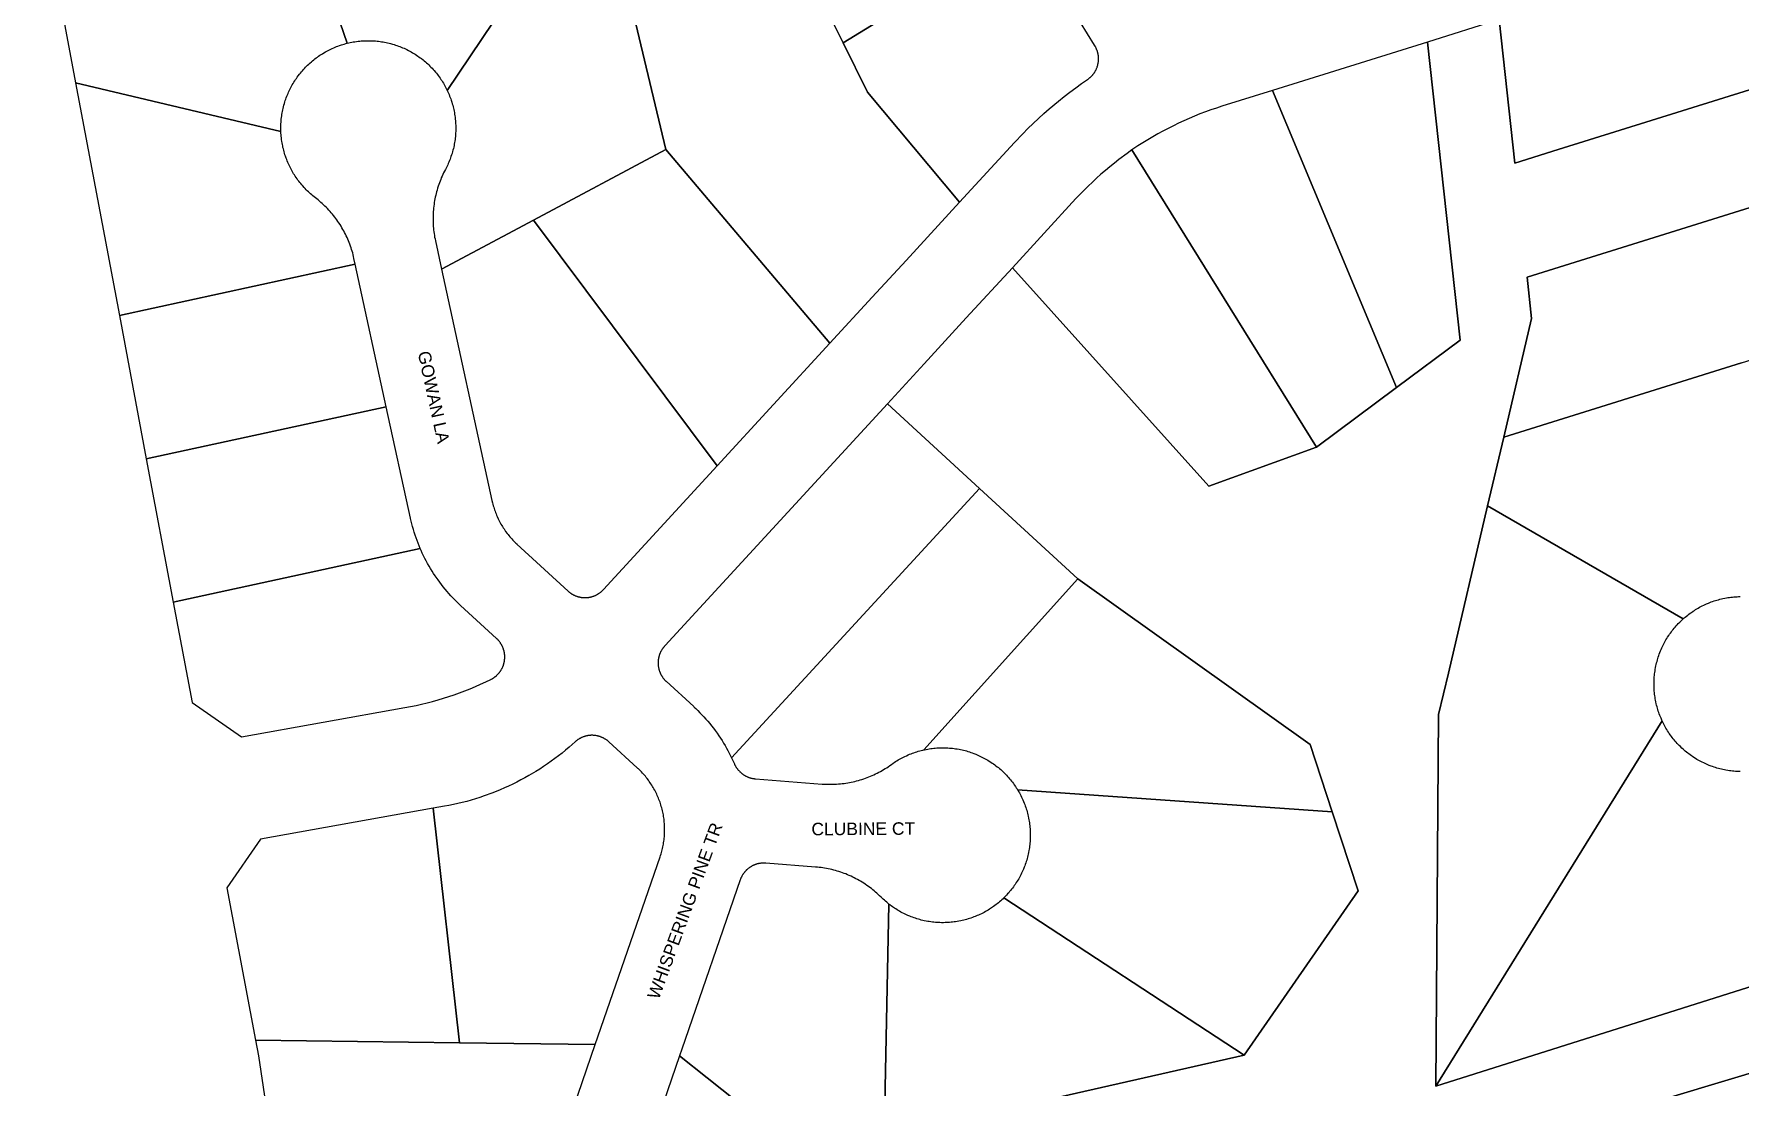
# Model space of a CAD drawing. Header units: metres. Extents: x 620457 to 624057, y 4872349 to 4874194.
# Drawn here: x 620466.4 to 620875.9, y 4873616.3 to 4873869.1 of the extents above; entities that cross this region are included whole.
import ezdxf

# ---------------------------------------------------------------- set-up
doc = ezdxf.new("R2010")
doc.units = ezdxf.units.M
doc.header["$LTSCALE"] = 10
doc.header["$MEASUREMENT"] = 0
doc.layers.add('Aurora_Parcel', color=252, linetype='Continuous')
doc.layers.add('LB-STNAMES', color=141, linetype='Continuous')
doc.styles.get("Standard").update_dxf_attribs({"font": 'arial.ttf'})

msp = doc.modelspace()

# ---------------------------------------------------------------- linework, layer by layer
at = {"layer": 'Aurora_Parcel'}
for points in [[(620667.61, 4873805.91), (620675.74, 4873814.74), (620688.6, 4873828.74), (620666.5, 4873855.13), (620660.62, 4873866.98), (620651.82, 4873884.69), (620640.99, 4873943.81), (620639.62, 4873951.2), (620637.95, 4873960.32), (620627.4, 4873957.39), (620598.65, 4873948.58), (620587.29, 4873945.26), (620567.41, 4873939.52), (620543.56, 4873932.64), (620601.84, 4873909.5), (620618.01, 4873841.39), (620657.46, 4873794.87), (620667.61, 4873805.91)], [(620618.01, 4873841.39), (620601.84, 4873909.5), (620565.55, 4873855.56), (620565.71, 4873855.22), (620565.86, 4873854.89), (620566.01, 4873854.55), (620566.14, 4873854.21), (620566.28, 4873853.87), (620566.4, 4873853.52), (620566.52, 4873853.18), (620566.67, 4873852.71), (620566.78, 4873852.36), (620566.88, 4873852), (620566.97, 4873851.65), (620567.05, 4873851.29), (620567.13, 4873850.94), (620567.2, 4873850.57), (620567.28, 4873850.22), (620567.34, 4873849.86), (620567.4, 4873849.49), (620567.44, 4873849.14), (620567.49, 4873848.64), (620567.53, 4873848.28), (620567.56, 4873847.91), (620567.58, 4873847.54), (620567.6, 4873847.18), (620567.61, 4873846.81), (620567.61, 4873846.45), (620567.61, 4873846.08), (620567.6, 4873845.71), (620567.58, 4873845.35), (620567.55, 4873844.99), (620567.51, 4873844.49), (620567.48, 4873844.13), (620567.43, 4873843.76), (620567.38, 4873843.4), (620567.32, 4873843.04), (620567.26, 4873842.68), (620567.19, 4873842.32), (620567.11, 4873841.96), (620567.03, 4873841.6), (620566.94, 4873841.24), (620566.85, 4873840.89), (620566.71, 4873840.42), (620566.6, 4873840.07), (620566.46, 4873839.72), (620566.36, 4873839.36), (620566.24, 4873839.03), (620566.1, 4873838.69), (620565.96, 4873838.35), (620565.82, 4873838.01), (620565.67, 4873837.68), (620565.51, 4873837.36), (620565.35, 4873837.02), (620565.12, 4873836.58), (620564.89, 4873836.15), (620564.7, 4873835.76), (620564.51, 4873835.38), (620564.33, 4873834.97), (620564.14, 4873834.57), (620563.99, 4873834.17), (620563.83, 4873833.76), (620563.67, 4873833.35), (620563.53, 4873832.94), (620563.39, 4873832.53), (620563.24, 4873832.06), (620563.12, 4873831.64), (620563, 4873831.23), (620562.89, 4873830.8), (620562.79, 4873830.38), (620562.7, 4873829.95), (620562.61, 4873829.52), (620562.53, 4873829.1), (620562.46, 4873828.67), (620562.41, 4873828.23), (620562.33, 4873827.75), (620562.29, 4873827.32), (620562.24, 4873826.88), (620562.21, 4873826.45), (620562.19, 4873826.01), (620562.17, 4873825.58), (620562.15, 4873825.14), (620562.15, 4873824.7), (620562.15, 4873824.27), (620562.17, 4873823.83), (620562.2, 4873823.36), (620562.22, 4873822.92), (620562.26, 4873822.47), (620562.3, 4873822.05), (620562.36, 4873821.62), (620562.41, 4873821.18), (620562.48, 4873820.75), (620562.54, 4873820.32), (620562.64, 4873819.89), (620562.72, 4873819.47), (620564.21, 4873812.62), (620586.26, 4873824.41), (620618.01, 4873841.39)], [(620688.6, 4873828.74), (620701.8, 4873843.08), (620703.77, 4873845.16), (620705, 4873846.4), (620706.25, 4873847.62), (620707.52, 4873848.82), (620708.81, 4873849.99), (620710.12, 4873851.14), (620712.31, 4873852.98), (620713.67, 4873854.08), (620715.06, 4873855.13), (620716.46, 4873856.17), (620717.88, 4873857.19), (620719.31, 4873858.18), (620719.48, 4873858.29), (620719.56, 4873858.36), (620719.64, 4873858.42), (620719.73, 4873858.49), (620719.8, 4873858.56), (620719.89, 4873858.62), (620719.97, 4873858.69), (620720.05, 4873858.76), (620720.12, 4873858.84), (620720.2, 4873858.91), (620720.34, 4873859.05), (620720.41, 4873859.13), (620720.47, 4873859.21), (620720.54, 4873859.29), (620720.61, 4873859.37), (620720.67, 4873859.45), (620720.74, 4873859.54), (620720.8, 4873859.62), (620720.86, 4873859.71), (620720.92, 4873859.79), (620721.03, 4873859.96), (620721.09, 4873860.05), (620721.14, 4873860.14), (620721.19, 4873860.23), (620721.24, 4873860.32), (620721.29, 4873860.42), (620721.34, 4873860.51), (620721.38, 4873860.6), (620721.43, 4873860.7), (620721.46, 4873860.8), (620721.54, 4873860.98), (620721.58, 4873861.08), (620721.62, 4873861.18), (620721.65, 4873861.28), (620721.68, 4873861.38), (620721.71, 4873861.48), (620721.74, 4873861.58), (620721.77, 4873861.68), (620721.79, 4873861.78), (620721.81, 4873861.89), (620721.85, 4873862.09), (620721.87, 4873862.19), (620721.89, 4873862.29), (620721.9, 4873862.39), (620721.91, 4873862.5), (620721.92, 4873862.6), (620721.93, 4873862.71), (620721.94, 4873862.8), (620721.94, 4873862.92), (620721.95, 4873863.02), (620721.95, 4873863.22), (620721.95, 4873863.33), (620721.94, 4873863.43), (620721.94, 4873863.53), (620721.93, 4873863.64), (620721.92, 4873863.75), (620721.91, 4873863.85), (620721.9, 4873863.95), (620721.88, 4873864.06), (620721.86, 4873864.16), (620721.83, 4873864.36), (620721.8, 4873864.46), (620721.78, 4873864.55), (620721.75, 4873864.66), (620721.73, 4873864.77), (620721.69, 4873864.88), (620721.67, 4873864.97), (620721.63, 4873865.07), (620721.6, 4873865.16), (620721.56, 4873865.26), (620721.49, 4873865.45), (620721.45, 4873865.55), (620721.41, 4873865.64), (620721.36, 4873865.74), (620721.32, 4873865.83), (620721.27, 4873865.93), (620721.22, 4873866.02), (620721.17, 4873866.11), (620721.12, 4873866.2), (620720.99, 4873866.41), (620704.19, 4873893.75), (620660.62, 4873866.98), (620666.5, 4873855.13), (620688.6, 4873828.74)], [(620793.51, 4873784.23), (620808.74, 4873795.59), (620800.94, 4873867.17), (620763.71, 4873855.55), (620793.51, 4873784.23)], [(620525.62, 4873845.73), (620476.34, 4873857.39), (620486.84, 4873801.48), (620543.49, 4873813.8), (620543.17, 4873815.21), (620543.08, 4873815.68), (620542.97, 4873816.1), (620542.86, 4873816.53), (620542.75, 4873816.95), (620542.61, 4873817.36), (620542.48, 4873817.78), (620542.34, 4873818.19), (620542.19, 4873818.6), (620542.03, 4873819.01), (620541.86, 4873819.41), (620541.68, 4873819.85), (620541.5, 4873820.26), (620541.32, 4873820.66), (620541.13, 4873821.05), (620540.93, 4873821.44), (620540.72, 4873821.82), (620540.51, 4873822.2), (620540.28, 4873822.58), (620540.07, 4873822.96), (620539.84, 4873823.33), (620539.57, 4873823.73), (620539.33, 4873824.1), (620539.08, 4873824.45), (620538.82, 4873824.8), (620538.56, 4873825.15), (620538.29, 4873825.5), (620538.01, 4873825.82), (620537.73, 4873826.17), (620537.44, 4873826.5), (620537.15, 4873826.82), (620536.82, 4873827.18), (620536.51, 4873827.49), (620536.2, 4873827.8), (620535.89, 4873828.1), (620535.57, 4873828.39), (620535.24, 4873828.68), (620534.91, 4873828.97), (620534.58, 4873829.25), (620534.24, 4873829.52), (620533.89, 4873829.79), (620533.6, 4873830.01), (620533.32, 4873830.24), (620533.04, 4873830.49), (620532.76, 4873830.72), (620532.48, 4873830.96), (620532.22, 4873831.23), (620531.95, 4873831.46), (620531.69, 4873831.72), (620531.44, 4873831.98), (620531.18, 4873832.25), (620530.85, 4873832.62), (620530.61, 4873832.89), (620530.38, 4873833.17), (620530.15, 4873833.46), (620529.92, 4873833.75), (620529.7, 4873834.04), (620529.49, 4873834.34), (620529.28, 4873834.64), (620529.07, 4873834.94), (620528.88, 4873835.25), (620528.68, 4873835.56), (620528.43, 4873835.99), (620528.25, 4873836.3), (620528.07, 4873836.63), (620527.91, 4873836.95), (620527.74, 4873837.28), (620527.58, 4873837.61), (620527.43, 4873837.94), (620527.28, 4873838.28), (620527.14, 4873838.62), (620527.01, 4873838.96), (620526.88, 4873839.3), (620526.72, 4873839.77), (620526.6, 4873840.12), (620526.49, 4873840.47), (620526.39, 4873840.84), (620526.3, 4873841.17), (620526.21, 4873841.53), (620526.12, 4873841.88), (620526.05, 4873842.24), (620525.97, 4873842.6), (620525.91, 4873842.96), (620525.85, 4873843.33), (620525.78, 4873843.81), (620525.74, 4873844.18), (620525.69, 4873844.54), (620525.67, 4873844.91), (620525.64, 4873845.27), (620525.62, 4873845.73)], [(620793.51, 4873784.23), (620763.71, 4873855.55), (620751.56, 4873851.76), (620750.24, 4873851.33), (620748.91, 4873850.88), (620747.6, 4873850.41), (620746.29, 4873849.91), (620745, 4873849.39), (620743.71, 4873848.85), (620742.43, 4873848.28), (620741.17, 4873847.7), (620739.91, 4873847.09), (620738.64, 4873846.44), (620737.41, 4873845.79), (620736.18, 4873845.12), (620734.97, 4873844.42), (620733.77, 4873843.71), (620732.59, 4873842.97), (620731.42, 4873842.21), (620729.98, 4873841.25), (620774.28, 4873769.87), (620793.51, 4873784.23)], [(620657.46, 4873794.87), (620618.01, 4873841.39), (620586.26, 4873824.41), (620630.39, 4873765.42), (620657.46, 4873794.87)], [(620774.28, 4873769.87), (620729.98, 4873841.25), (620728.84, 4873840.44), (620726.84, 4873838.96), (620725.74, 4873838.11), (620724.65, 4873837.23), (620723.58, 4873836.34), (620722.53, 4873835.42), (620721.49, 4873834.49), (620720.46, 4873833.55), (620719.46, 4873832.57), (620718.47, 4873831.59), (620717.49, 4873830.58), (620716.53, 4873829.57), (620701.29, 4873812.98), (620748.42, 4873760.52), (620774.28, 4873769.87)], [(620911.65, 4873801.18), (620901.22, 4873834.59), (620824.84, 4873810.74), (620825.93, 4873800.8), (620819.24, 4873772.31), (620876.34, 4873790.16), (620911.65, 4873801.18)], [(620630.39, 4873765.42), (620586.26, 4873824.41), (620564.21, 4873812.62), (620576.29, 4873757.09), (620576.42, 4873756.51), (620576.53, 4873756.17), (620576.61, 4873755.84), (620576.71, 4873755.49), (620576.81, 4873755.17), (620576.92, 4873754.84), (620577.04, 4873754.51), (620577.16, 4873754.18), (620577.29, 4873753.86), (620577.41, 4873753.53), (620577.56, 4873753.21), (620577.81, 4873752.67), (620577.97, 4873752.36), (620578.12, 4873752.05), (620578.29, 4873751.74), (620578.46, 4873751.44), (620578.64, 4873751.12), (620578.82, 4873750.83), (620579.01, 4873750.54), (620579.2, 4873750.26), (620579.39, 4873749.97), (620579.59, 4873749.68), (620579.95, 4873749.2), (620580.17, 4873748.92), (620580.38, 4873748.67), (620580.61, 4873748.38), (620580.83, 4873748.12), (620581.07, 4873747.86), (620581.31, 4873747.6), (620581.55, 4873747.35), (620581.79, 4873747.1), (620582.04, 4873746.86), (620582.24, 4873746.69), (620582.29, 4873746.63), (620594.57, 4873735.34), (620594.67, 4873735.25), (620594.74, 4873735.18), (620594.83, 4873735.12), (620594.91, 4873735.05), (620594.99, 4873734.99), (620595.07, 4873734.92), (620595.17, 4873734.86), (620595.24, 4873734.8), (620595.33, 4873734.75), (620595.42, 4873734.69), (620595.51, 4873734.63), (620595.62, 4873734.56), (620595.71, 4873734.51), (620595.8, 4873734.46), (620595.9, 4873734.41), (620595.99, 4873734.37), (620596.08, 4873734.32), (620596.19, 4873734.28), (620596.28, 4873734.23), (620596.37, 4873734.2), (620596.47, 4873734.16), (620596.57, 4873734.12), (620596.69, 4873734.08), (620596.79, 4873734.04), (620596.89, 4873734.01), (620596.99, 4873733.98), (620597.09, 4873733.96), (620597.19, 4873733.93), (620597.3, 4873733.92), (620597.4, 4873733.88), (620597.5, 4873733.86), (620597.6, 4873733.84), (620597.71, 4873733.83), (620597.84, 4873733.81), (620597.94, 4873733.79), (620598.04, 4873733.78), (620598.15, 4873733.77), (620598.25, 4873733.77), (620598.36, 4873733.76), (620598.46, 4873733.76), (620598.57, 4873733.76), (620598.67, 4873733.76), (620598.78, 4873733.76), (620598.88, 4873733.76), (620599.01, 4873733.77), (620599.12, 4873733.77), (620599.22, 4873733.78), (620599.32, 4873733.81), (620599.43, 4873733.81), (620599.54, 4873733.82), (620599.64, 4873733.84), (620599.74, 4873733.86), (620599.84, 4873733.88), (620599.94, 4873733.9), (620600.05, 4873733.92), (620600.17, 4873733.96), (620600.27, 4873733.98), (620600.37, 4873734.01), (620600.47, 4873734.05), (620600.57, 4873734.08), (620600.67, 4873734.11), (620600.77, 4873734.15), (620600.87, 4873734.19), (620600.96, 4873734.23), (620601.06, 4873734.27), (620601.16, 4873734.31), (620601.27, 4873734.37), (620601.37, 4873734.42), (620601.45, 4873734.46), (620601.55, 4873734.51), (620601.64, 4873734.57), (620601.73, 4873734.62), (620601.82, 4873734.68), (620601.91, 4873734.73), (620602, 4873734.79), (620602.08, 4873734.85), (620602.17, 4873734.91), (620602.27, 4873734.99), (620602.36, 4873735.05), (620602.44, 4873735.12), (620602.52, 4873735.19), (620602.6, 4873735.25), (620602.68, 4873735.32), (620602.75, 4873735.41), (620602.83, 4873735.47), (620602.9, 4873735.54), (620602.97, 4873735.62), (620603.07, 4873735.72), (620630.39, 4873765.42)], [(620486.84, 4873801.48), (620493.3, 4873767.06), (620550.93, 4873779.6), (620543.49, 4873813.8), (620486.84, 4873801.48)], [(620559.09, 4873745.55), (620558.82, 4873746.18), (620558.56, 4873746.83), (620558.31, 4873747.48), (620558.08, 4873748.14), (620557.84, 4873748.79), (620557.64, 4873749.47), (620557.44, 4873750.13), (620557.25, 4873750.81), (620557.07, 4873751.48), (620556.91, 4873752.16), (620556.77, 4873752.78), (620556.75, 4873752.84), (620550.93, 4873779.6), (620493.3, 4873767.06), (620499.77, 4873732.65), (620559.09, 4873745.55)], [(620693.33, 4873759.99), (620671.24, 4873780.31), (620617.85, 4873722.24), (620617.76, 4873722.14), (620617.68, 4873722.06), (620617.61, 4873721.98), (620617.54, 4873721.9), (620617.48, 4873721.82), (620617.41, 4873721.73), (620617.35, 4873721.65), (620617.3, 4873721.56), (620617.23, 4873721.48), (620617.17, 4873721.39), (620617.11, 4873721.3), (620617.06, 4873721.21), (620616.99, 4873721.1), (620616.94, 4873721.01), (620616.89, 4873720.92), (620616.84, 4873720.83), (620616.8, 4873720.73), (620616.75, 4873720.64), (620616.72, 4873720.54), (620616.66, 4873720.45), (620616.62, 4873720.35), (620616.59, 4873720.25), (620616.55, 4873720.16), (620616.51, 4873720.03), (620616.47, 4873719.93), (620616.44, 4873719.83), (620616.41, 4873719.73), (620616.38, 4873719.63), (620616.36, 4873719.54), (620616.33, 4873719.43), (620616.31, 4873719.33), (620616.29, 4873719.22), (620616.27, 4873719.12), (620616.25, 4873719.01), (620616.24, 4873718.89), (620616.22, 4873718.78), (620616.2, 4873718.68), (620616.2, 4873718.57), (620616.2, 4873718.47), (620616.19, 4873718.36), (620616.19, 4873718.26), (620616.18, 4873718.15), (620616.18, 4873718.05), (620616.19, 4873717.95), (620616.19, 4873717.84), (620616.2, 4873717.71), (620616.2, 4873717.61), (620616.2, 4873717.51), (620616.22, 4873717.4), (620616.24, 4873717.29), (620616.25, 4873717.19), (620616.27, 4873717.09), (620616.29, 4873716.98), (620616.31, 4873716.88), (620616.33, 4873716.78), (620616.35, 4873716.68), (620616.39, 4873716.55), (620616.41, 4873716.45), (620616.44, 4873716.35), (620616.47, 4873716.25), (620616.51, 4873716.15), (620616.54, 4873716.05), (620616.58, 4873715.95), (620616.62, 4873715.85), (620616.66, 4873715.76), (620616.7, 4873715.66), (620616.74, 4873715.57), (620616.8, 4873715.46), (620616.84, 4873715.35), (620616.89, 4873715.26), (620616.94, 4873715.18), (620617.01, 4873715.08), (620617.05, 4873714.99), (620617.1, 4873714.9), (620617.16, 4873714.81), (620617.22, 4873714.72), (620617.28, 4873714.64), (620617.34, 4873714.55), (620617.42, 4873714.45), (620617.48, 4873714.36), (620617.55, 4873714.28), (620617.61, 4873714.2), (620617.68, 4873714.12), (620617.75, 4873714.05), (620617.82, 4873713.97), (620617.9, 4873713.89), (620617.97, 4873713.82), (620618.05, 4873713.75), (620618.12, 4873713.68), (620624.74, 4873707.6), (620624.84, 4873707.5), (620625.25, 4873707.11), (620625.75, 4873706.63), (620626.25, 4873706.13), (620626.73, 4873705.64), (620627.21, 4873705.13), (620627.68, 4873704.61), (620628.14, 4873704.08), (620628.59, 4873703.55), (620629.03, 4873703.01), (620629.46, 4873702.46), (620629.88, 4873701.9), (620630.39, 4873701.19), (620630.79, 4873700.62), (620631.18, 4873700.04), (620631.57, 4873699.45), (620631.93, 4873698.85), (620632.28, 4873698.26), (620632.63, 4873697.66), (620632.97, 4873697.05), (620633.28, 4873696.43), (620633.6, 4873695.81), (620633.85, 4873695.32), (620693.33, 4873759.99)], [(620716.97, 4873738.25), (620693.33, 4873759.99), (620633.85, 4873695.32), (620633.91, 4873695.18), (620634.21, 4873694.54), (620634.5, 4873693.87), (620634.56, 4873693.74), (620634.61, 4873693.65), (620634.65, 4873693.55), (620634.7, 4873693.47), (620634.75, 4873693.37), (620634.8, 4873693.27), (620634.85, 4873693.17), (620634.92, 4873693.09), (620634.96, 4873693.01), (620635.02, 4873692.92), (620635.1, 4873692.8), (620635.16, 4873692.71), (620635.23, 4873692.64), (620635.29, 4873692.55), (620635.34, 4873692.48), (620635.42, 4873692.38), (620635.49, 4873692.31), (620635.56, 4873692.23), (620635.63, 4873692.15), (620635.7, 4873692.07), (620635.8, 4873691.97), (620635.88, 4873691.9), (620635.95, 4873691.83), (620636.03, 4873691.76), (620636.11, 4873691.69), (620636.19, 4873691.62), (620636.27, 4873691.55), (620636.36, 4873691.49), (620636.44, 4873691.42), (620636.52, 4873691.36), (620636.64, 4873691.29), (620636.73, 4873691.22), (620636.82, 4873691.17), (620636.91, 4873691.11), (620637, 4873691.06), (620637.08, 4873691.01), (620637.18, 4873690.96), (620637.27, 4873690.91), (620637.36, 4873690.86), (620637.46, 4873690.82), (620637.59, 4873690.76), (620637.69, 4873690.71), (620637.78, 4873690.67), (620637.88, 4873690.64), (620637.98, 4873690.6), (620638.08, 4873690.57), (620638.18, 4873690.53), (620638.28, 4873690.5), (620638.38, 4873690.47), (620638.48, 4873690.44), (620638.62, 4873690.4), (620638.72, 4873690.39), (620638.82, 4873690.36), (620638.93, 4873690.34), (620639.03, 4873690.33), (620639.13, 4873690.31), (620639.24, 4873690.3), (620639.34, 4873690.28), (620639.44, 4873690.27), (620639.55, 4873690.27), (620655.57, 4873689.01), (620655.68, 4873689.01), (620655.79, 4873689), (620656.01, 4873688.98), (620656.44, 4873688.96), (620656.88, 4873688.94), (620657.32, 4873688.94), (620657.75, 4873688.94), (620658.19, 4873688.96), (620658.63, 4873688.96), (620659.06, 4873688.98), (620659.5, 4873689.02), (620659.97, 4873689.06), (620660.41, 4873689.11), (620660.85, 4873689.16), (620661.28, 4873689.22), (620661.71, 4873689.29), (620662.15, 4873689.37), (620662.57, 4873689.45), (620662.99, 4873689.53), (620663.42, 4873689.64), (620663.84, 4873689.75), (620664.31, 4873689.88), (620664.73, 4873690), (620665.15, 4873690.13), (620665.56, 4873690.27), (620665.97, 4873690.4), (620666.38, 4873690.55), (620666.79, 4873690.72), (620667.19, 4873690.88), (620667.59, 4873691.06), (620667.99, 4873691.24), (620668.43, 4873691.44), (620668.82, 4873691.65), (620669.21, 4873691.84), (620669.58, 4873692.05), (620669.97, 4873692.26), (620670.35, 4873692.48), (620670.72, 4873692.71), (620671.09, 4873692.94), (620671.47, 4873693.17), (620671.82, 4873693.43), (620672.21, 4873693.71), (620672.61, 4873694), (620672.9, 4873694.19), (620673.22, 4873694.4), (620673.53, 4873694.6), (620673.85, 4873694.79), (620674.17, 4873694.97), (620674.49, 4873695.15), (620674.8, 4873695.32), (620675.13, 4873695.49), (620675.46, 4873695.66), (620675.8, 4873695.81), (620676.25, 4873696.01), (620676.58, 4873696.15), (620676.92, 4873696.29), (620677.27, 4873696.42), (620677.61, 4873696.54), (620677.96, 4873696.66), (620678.31, 4873696.77), (620678.66, 4873696.88), (620679.01, 4873696.98), (620679.37, 4873697.07), (620679.72, 4873697.16), (620679.96, 4873697.21), (620716.97, 4873738.25)], [(620862.3, 4873728.64), (620815.36, 4873755.77), (620805.95, 4873715.67), (620803.61, 4873705.71), (620803.08, 4873638.65), (620802.9, 4873616.48), (620857.28, 4873704.17), (620857.19, 4873704.35), (620857, 4873704.8), (620856.85, 4873705.14), (620856.72, 4873705.48), (620856.59, 4873705.83), (620856.47, 4873706.17), (620856.35, 4873706.52), (620856.23, 4873706.87), (620856.14, 4873707.23), (620856.04, 4873707.57), (620855.94, 4873707.93), (620855.86, 4873708.28), (620855.76, 4873708.77), (620855.69, 4873709.13), (620855.62, 4873709.49), (620855.56, 4873709.85), (620855.5, 4873710.22), (620855.47, 4873710.57), (620855.43, 4873710.95), (620855.39, 4873711.3), (620855.37, 4873711.66), (620855.35, 4873712.04), (620855.33, 4873712.39), (620855.32, 4873712.89), (620855.33, 4873713.26), (620855.33, 4873713.63), (620855.35, 4873713.99), (620855.37, 4873714.36), (620855.39, 4873714.72), (620855.43, 4873715.09), (620855.47, 4873715.46), (620855.5, 4873715.82), (620855.56, 4873716.19), (620855.62, 4873716.54), (620855.71, 4873717.03), (620855.78, 4873717.39), (620855.86, 4873717.74), (620855.94, 4873718.1), (620856.04, 4873718.46), (620856.14, 4873718.81), (620856.23, 4873719.17), (620856.35, 4873719.51), (620856.47, 4873719.86), (620856.59, 4873720.2), (620856.72, 4873720.56), (620856.9, 4873721), (620857.05, 4873721.34), (620857.19, 4873721.68), (620857.35, 4873722), (620857.51, 4873722.34), (620857.67, 4873722.67), (620857.83, 4873722.99), (620858.02, 4873723.31), (620858.2, 4873723.64), (620858.39, 4873723.94), (620858.59, 4873724.26), (620858.85, 4873724.67), (620859.06, 4873724.97), (620859.27, 4873725.27), (620859.49, 4873725.57), (620859.71, 4873725.86), (620859.94, 4873726.15), (620860.16, 4873726.43), (620860.4, 4873726.71), (620860.65, 4873726.99), (620860.88, 4873727.26), (620861.14, 4873727.53), (620861.49, 4873727.88), (620861.75, 4873728.13), (620862.02, 4873728.39), (620862.3, 4873728.64)], [(620499.77, 4873732.65), (620504.29, 4873708.55), (620516.13, 4873700.37), (620555.4, 4873707.36), (620556.76, 4873707.62), (620558.09, 4873707.9), (620559.41, 4873708.19), (620560.73, 4873708.51), (620562.04, 4873708.85), (620563.35, 4873709.22), (620564.64, 4873709.6), (620565.94, 4873710.01), (620567.26, 4873710.46), (620568.54, 4873710.92), (620569.81, 4873711.39), (620571.07, 4873711.9), (620572.32, 4873712.42), (620573.57, 4873712.96), (620574.8, 4873713.53), (620576.02, 4873714.11), (620576.13, 4873714.17), (620576.22, 4873714.22), (620576.31, 4873714.27), (620576.4, 4873714.32), (620576.49, 4873714.37), (620576.58, 4873714.43), (620576.66, 4873714.48), (620576.76, 4873714.54), (620576.84, 4873714.6), (620576.93, 4873714.66), (620577.01, 4873714.72), (620577.1, 4873714.8), (620577.19, 4873714.86), (620577.27, 4873714.93), (620577.35, 4873715), (620577.41, 4873715.07), (620577.5, 4873715.14), (620577.57, 4873715.21), (620577.65, 4873715.29), (620577.72, 4873715.36), (620577.79, 4873715.44), (620577.87, 4873715.52), (620577.94, 4873715.61), (620578.01, 4873715.69), (620578.08, 4873715.77), (620578.14, 4873715.85), (620578.2, 4873715.93), (620578.26, 4873716.02), (620578.32, 4873716.1), (620578.38, 4873716.19), (620578.44, 4873716.28), (620578.5, 4873716.37), (620578.55, 4873716.46), (620578.61, 4873716.56), (620578.66, 4873716.65), (620578.7, 4873716.74), (620578.76, 4873716.84), (620578.8, 4873716.93), (620578.84, 4873717.03), (620578.89, 4873717.12), (620578.93, 4873717.22), (620578.97, 4873717.32), (620578.99, 4873717.41), (620579.04, 4873717.51), (620579.07, 4873717.62), (620579.11, 4873717.72), (620579.14, 4873717.82), (620579.17, 4873717.92), (620579.19, 4873718.03), (620579.22, 4873718.13), (620579.23, 4873718.23), (620579.26, 4873718.34), (620579.28, 4873718.44), (620579.3, 4873718.54), (620579.32, 4873718.64), (620579.33, 4873718.76), (620579.34, 4873718.86), (620579.35, 4873718.97), (620579.36, 4873719.07), (620579.37, 4873719.18), (620579.37, 4873719.28), (620579.38, 4873719.38), (620579.38, 4873719.49), (620579.38, 4873719.6), (620579.38, 4873719.7), (620579.37, 4873719.8), (620579.36, 4873719.92), (620579.36, 4873720.03), (620579.35, 4873720.13), (620579.33, 4873720.23), (620579.32, 4873720.34), (620579.3, 4873720.44), (620579.3, 4873720.56), (620579.27, 4873720.65), (620579.25, 4873720.75), (620579.22, 4873720.85), (620579.2, 4873720.96), (620579.17, 4873721.07), (620579.14, 4873721.17), (620579.11, 4873721.27), (620579.07, 4873721.37), (620579.05, 4873721.47), (620579.01, 4873721.56), (620578.97, 4873721.67), (620578.94, 4873721.76), (620578.9, 4873721.87), (620578.86, 4873721.96), (620578.81, 4873722.05), (620578.76, 4873722.16), (620578.7, 4873722.25), (620578.66, 4873722.34), (620578.61, 4873722.45), (620578.56, 4873722.53), (620578.51, 4873722.62), (620578.45, 4873722.7), (620578.39, 4873722.79), (620578.34, 4873722.89), (620578.28, 4873722.97), (620578.22, 4873723.05), (620578.09, 4873723.21), (620578.03, 4873723.29), (620577.96, 4873723.37), (620577.89, 4873723.45), (620577.82, 4873723.53), (620577.75, 4873723.6), (620577.68, 4873723.68), (620577.61, 4873723.76), (620577.53, 4873723.83), (620577.45, 4873723.91), (620577.38, 4873723.97), (620568.76, 4873731.9), (620567.9, 4873732.72), (620567.4, 4873733.21), (620566.92, 4873733.71), (620566.44, 4873734.22), (620565.97, 4873734.75), (620565.51, 4873735.25), (620565.06, 4873735.8), (620564.62, 4873736.34), (620564.18, 4873736.89), (620563.76, 4873737.45), (620563.35, 4873738.01), (620562.66, 4873738.98), (620562.28, 4873739.57), (620561.91, 4873740.16), (620561.54, 4873740.75), (620561.19, 4873741.35), (620560.85, 4873741.95), (620560.49, 4873742.57), (620560.19, 4873743.19), (620559.88, 4873743.82), (620559.58, 4873744.45), (620559.29, 4873745.08), (620559.09, 4873745.55), (620499.77, 4873732.65)], [(620772.73, 4873698.51), (620716.97, 4873738.25), (620679.96, 4873697.21), (620680.18, 4873697.26), (620680.56, 4873697.34), (620680.92, 4873697.39), (620681.28, 4873697.46), (620681.66, 4873697.52), (620682.01, 4873697.57), (620682.37, 4873697.62), (620682.74, 4873697.64), (620683.1, 4873697.67), (620683.47, 4873697.7), (620683.83, 4873697.71), (620684.33, 4873697.72), (620684.69, 4873697.72), (620685.06, 4873697.72), (620685.43, 4873697.7), (620685.79, 4873697.68), (620686.15, 4873697.66), (620686.52, 4873697.63), (620686.89, 4873697.59), (620687.25, 4873697.55), (620687.63, 4873697.5), (620687.97, 4873697.44), (620688.46, 4873697.35), (620688.82, 4873697.28), (620689.18, 4873697.21), (620689.54, 4873697.12), (620689.89, 4873697.03), (620690.25, 4873696.95), (620690.6, 4873696.83), (620690.95, 4873696.72), (620691.29, 4873696.61), (620691.64, 4873696.49), (620692, 4873696.36), (620692.45, 4873696.18), (620692.78, 4873696.04), (620693.11, 4873695.9), (620693.44, 4873695.74), (620693.78, 4873695.58), (620694.11, 4873695.42), (620694.44, 4873695.25), (620694.75, 4873695.08), (620695.08, 4873694.9), (620695.39, 4873694.71), (620695.71, 4873694.52), (620696.12, 4873694.25), (620696.42, 4873694.04), (620696.72, 4873693.84), (620697.02, 4873693.63), (620697.31, 4873693.4), (620697.6, 4873693.17), (620697.89, 4873692.95), (620698.17, 4873692.71), (620698.45, 4873692.48), (620698.72, 4873692.23), (620698.99, 4873691.98), (620699.34, 4873691.63), (620699.59, 4873691.37), (620699.86, 4873691.11), (620700.1, 4873690.84), (620700.35, 4873690.57), (620700.58, 4873690.29), (620700.82, 4873690.01), (620701.05, 4873689.72), (620701.27, 4873689.43), (620701.49, 4873689.14), (620701.71, 4873688.84), (620701.99, 4873688.43), (620702.19, 4873688.13), (620702.38, 4873687.82), (620702.52, 4873687.59), (620778.04, 4873682.36), (620772.73, 4873698.51)], [(620601.11, 4873626.45), (620616.67, 4873671.53), (620616.79, 4873671.88), (620616.89, 4873672.22), (620616.99, 4873672.55), (620617.09, 4873672.89), (620617.17, 4873673.22), (620617.25, 4873673.56), (620617.33, 4873673.9), (620617.4, 4873674.24), (620617.46, 4873674.59), (620617.52, 4873674.93), (620617.57, 4873675.28), (620617.62, 4873675.65), (620617.66, 4873676), (620617.69, 4873676.35), (620617.72, 4873676.69), (620617.74, 4873677.04), (620617.75, 4873677.39), (620617.76, 4873677.75), (620617.76, 4873678.09), (620617.76, 4873678.44), (620617.75, 4873678.79), (620617.74, 4873679.14), (620617.71, 4873679.51), (620617.68, 4873679.87), (620617.65, 4873680.21), (620617.61, 4873680.55), (620617.56, 4873680.9), (620617.51, 4873681.23), (620617.45, 4873681.59), (620617.38, 4873681.93), (620617.31, 4873682.27), (620617.24, 4873682.61), (620617.14, 4873682.95), (620617.06, 4873683.31), (620616.96, 4873683.65), (620616.85, 4873683.98), (620616.76, 4873684.32), (620616.65, 4873684.65), (620616.53, 4873684.98), (620616.4, 4873685.3), (620616.27, 4873685.63), (620616.14, 4873685.95), (620616, 4873686.27), (620615.85, 4873686.58), (620615.7, 4873686.91), (620615.53, 4873687.23), (620615.37, 4873687.54), (620615.2, 4873687.85), (620615.03, 4873688.15), (620614.85, 4873688.45), (620614.66, 4873688.75), (620614.48, 4873689.04), (620614.28, 4873689.33), (620614.08, 4873689.62), (620613.87, 4873689.9), (620613.55, 4873690.31), (620613.35, 4873690.59), (620613.13, 4873690.86), (620612.9, 4873691.12), (620612.67, 4873691.39), (620612.44, 4873691.65), (620612.19, 4873691.9), (620611.95, 4873692.15), (620611.7, 4873692.39), (620611.45, 4873692.64), (620611.3, 4873692.77), (620611.2, 4873692.87), (620604.39, 4873699.13), (620604.26, 4873699.24), (620604.18, 4873699.31), (620604.1, 4873699.38), (620604.02, 4873699.44), (620603.94, 4873699.51), (620603.85, 4873699.57), (620603.77, 4873699.63), (620603.68, 4873699.69), (620603.6, 4873699.75), (620603.51, 4873699.8), (620603.36, 4873699.89), (620603.27, 4873699.94), (620603.18, 4873699.99), (620603.09, 4873700.04), (620602.99, 4873700.09), (620602.9, 4873700.14), (620602.8, 4873700.18), (620602.71, 4873700.22), (620602.6, 4873700.27), (620602.51, 4873700.3), (620602.35, 4873700.36), (620602.26, 4873700.4), (620602.16, 4873700.43), (620602.06, 4873700.45), (620601.96, 4873700.49), (620601.85, 4873700.52), (620601.75, 4873700.54), (620601.65, 4873700.57), (620601.55, 4873700.59), (620601.45, 4873700.61), (620601.27, 4873700.64), (620601.17, 4873700.65), (620601.07, 4873700.67), (620600.97, 4873700.68), (620600.86, 4873700.69), (620600.76, 4873700.7), (620600.65, 4873700.7), (620600.54, 4873700.71), (620600.44, 4873700.71), (620600.34, 4873700.71), (620600.17, 4873700.71), (620600.07, 4873700.71), (620599.95, 4873700.7), (620599.86, 4873700.7), (620599.75, 4873700.69), (620599.65, 4873700.67), (620599.54, 4873700.66), (620599.44, 4873700.65), (620599.34, 4873700.63), (620599.23, 4873700.61), (620599.07, 4873700.59), (620598.96, 4873700.56), (620598.86, 4873700.53), (620598.76, 4873700.51), (620598.65, 4873700.48), (620598.56, 4873700.45), (620598.46, 4873700.43), (620598.36, 4873700.38), (620598.26, 4873700.35), (620598.16, 4873700.32), (620598.01, 4873700.25), (620597.91, 4873700.2), (620597.81, 4873700.16), (620597.72, 4873700.12), (620597.63, 4873700.07), (620597.53, 4873700.01), (620597.44, 4873699.97), (620597.34, 4873699.92), (620597.26, 4873699.88), (620597.17, 4873699.81), (620597.03, 4873699.72), (620596.94, 4873699.67), (620596.85, 4873699.61), (620596.77, 4873699.54), (620596.69, 4873699.48), (620596.6, 4873699.42), (620596.52, 4873699.35), (620596.44, 4873699.28), (620596.36, 4873699.22), (620596.28, 4873699.14), (620594.83, 4873697.86), (620593.98, 4873697.15), (620593.14, 4873696.46), (620592.27, 4873695.78), (620591.4, 4873695.11), (620590.5, 4873694.47), (620589.61, 4873693.83), (620588.7, 4873693.22), (620587.78, 4873692.62), (620586.85, 4873692.03), (620585.18, 4873691.04), (620584.21, 4873690.5), (620583.26, 4873689.99), (620582.28, 4873689.47), (620581.3, 4873689), (620580.3, 4873688.51), (620579.31, 4873688.06), (620578.3, 4873687.63), (620577.28, 4873687.2), (620576.26, 4873686.81), (620574.43, 4873686.15), (620573.39, 4873685.79), (620572.34, 4873685.45), (620571.28, 4873685.15), (620570.23, 4873684.85), (620569.17, 4873684.58), (620568.1, 4873684.32), (620567.03, 4873684.08), (620565.95, 4873683.86), (620564.87, 4873683.66), (620562.22, 4873683.19), (620568.51, 4873626.86), (620601.11, 4873626.45)], [(620778.04, 4873682.36), (620702.52, 4873687.59), (620702.58, 4873687.51), (620702.76, 4873687.19), (620702.94, 4873686.87), (620703.12, 4873686.55), (620703.28, 4873686.22), (620703.45, 4873685.89), (620703.6, 4873685.56), (620703.76, 4873685.23), (620703.95, 4873684.78), (620704.09, 4873684.43), (620704.22, 4873684.09), (620704.34, 4873683.75), (620704.46, 4873683.4), (620704.58, 4873683.05), (620704.69, 4873682.7), (620704.79, 4873682.36), (620704.88, 4873682), (620704.97, 4873681.64), (620705.05, 4873681.29), (620705.16, 4873680.79), (620705.22, 4873680.44), (620705.29, 4873680.08), (620705.34, 4873679.72), (620705.38, 4873679.36), (620705.43, 4873678.99), (620705.47, 4873678.63), (620705.5, 4873678.26), (620705.52, 4873677.9), (620705.54, 4873677.53), (620705.55, 4873677.15), (620705.56, 4873676.67), (620705.55, 4873676.31), (620705.54, 4873675.94), (620705.52, 4873675.57), (620705.5, 4873675.21), (620705.47, 4873674.84), (620705.44, 4873674.48), (620705.38, 4873674.11), (620705.35, 4873673.75), (620705.29, 4873673.39), (620705.23, 4873673.03), (620705.14, 4873672.54), (620705.05, 4873672.18), (620704.98, 4873671.83), (620704.89, 4873671.47), (620704.79, 4873671.12), (620704.69, 4873670.76), (620704.59, 4873670.42), (620704.47, 4873670.06), (620704.35, 4873669.72), (620704.22, 4873669.37), (620704.1, 4873669.03), (620703.9, 4873668.56), (620703.77, 4873668.24), (620703.62, 4873667.9), (620703.46, 4873667.57), (620703.3, 4873667.24), (620703.13, 4873666.92), (620702.95, 4873666.6), (620702.78, 4873666.28), (620702.59, 4873665.96), (620702.4, 4873665.65), (620702.2, 4873665.34), (620701.93, 4873664.92), (620701.72, 4873664.62), (620701.51, 4873664.33), (620701.29, 4873664.03), (620701.07, 4873663.74), (620700.84, 4873663.46), (620700.6, 4873663.17), (620700.37, 4873662.9), (620700.12, 4873662.63), (620699.87, 4873662.35), (620699.62, 4873662.09), (620699.28, 4873661.74), (620699.22, 4873661.69), (620756.94, 4873623.9), (620784.29, 4873663.36), (620778.04, 4873682.36)], [(620568.51, 4873626.86), (620562.22, 4873683.19), (620520.74, 4873675.8), (620512.65, 4873664.07), (620519.52, 4873627.47), (620568.51, 4873626.86)], [(620994.49, 4873599.1), (620977.58, 4873649.65), (620967.33, 4873646.31), (620966.31, 4873645.97), (620824.16, 4873603.22), (620823.84, 4873603.12), (620802.75, 4873596.66), (620767.04, 4873585.73), (620840.64, 4873575.39), (620888.15, 4873604.07), (620960.52, 4873600.69), (620994.49, 4873599.1)], [(620568.51, 4873626.86), (620519.52, 4873627.47), (620520.23, 4873623.73), (620521.96, 4873612.44), (620595.96, 4873611.51), (620601.11, 4873626.45), (620568.51, 4873626.86)]]:
    msp.add_lwpolyline(points, close=True, dxfattribs=at)
for points in [[(620466.37, 4873910.47), (620476.34, 4873857.39), (620525.62, 4873845.73), (620525.61, 4873846.1), (620525.61, 4873846.1), (620525.61, 4873846.47), (620525.61, 4873846.83), (620525.62, 4873847.2), (620525.64, 4873847.56), (620525.66, 4873847.95), (620525.69, 4873848.33), (620525.72, 4873848.68), (620525.76, 4873849.06), (620525.81, 4873849.42), (620525.87, 4873849.78), (620525.93, 4873850.15), (620525.99, 4873850.5), (620526.07, 4873850.86), (620526.15, 4873851.22), (620526.23, 4873851.58), (620526.36, 4873852.05), (620526.46, 4873852.41), (620526.56, 4873852.78), (620526.67, 4873853.11), (620526.79, 4873853.45), (620526.92, 4873853.8), (620527.05, 4873854.14), (620527.18, 4873854.48), (620527.33, 4873854.82), (620527.47, 4873855.15), (620527.63, 4873855.49), (620527.84, 4873855.93), (620528.01, 4873856.26), (620528.19, 4873856.58), (620528.36, 4873856.9), (620528.55, 4873857.22), (620528.74, 4873857.53), (620528.93, 4873857.84), (620529.13, 4873858.16), (620529.33, 4873858.45), (620529.55, 4873858.75), (620529.77, 4873859.05), (620530.07, 4873859.44), (620530.29, 4873859.72), (620530.53, 4873860.01), (620530.77, 4873860.29), (620531.01, 4873860.57), (620531.26, 4873860.83), (620531.51, 4873861.1), (620531.77, 4873861.36), (620532.03, 4873861.61), (620532.29, 4873861.87), (620532.56, 4873862.11), (620532.93, 4873862.44), (620533.21, 4873862.67), (620533.5, 4873862.91), (620533.79, 4873863.13), (620534.08, 4873863.35), (620534.37, 4873863.57), (620534.67, 4873863.78), (620534.98, 4873863.99), (620535.28, 4873864.19), (620535.59, 4873864.38), (620535.91, 4873864.57), (620536.33, 4873864.82), (620536.66, 4873865), (620536.98, 4873865.16), (620537.31, 4873865.33), (620537.64, 4873865.49), (620537.97, 4873865.64), (620538.31, 4873865.79), (620538.64, 4873865.93), (620538.98, 4873866.07), (620539.33, 4873866.2), (620539.67, 4873866.32), (620540.14, 4873866.48), (620540.49, 4873866.59), (620540.84, 4873866.7), (620541.19, 4873866.79), (620541.57, 4873866.88), (620521.22, 4873926.04)], [(620521.22, 4873926.04), (620541.57, 4873866.88), (620541.94, 4873866.98), (620542.29, 4873867.05), (620542.65, 4873867.13), (620543.01, 4873867.19), (620543.38, 4873867.25), (620543.74, 4873867.31), (620544.19, 4873867.37), (620544.56, 4873867.4), (620544.91, 4873867.43), (620545.29, 4873867.46), (620545.65, 4873867.48), (620546.02, 4873867.49), (620546.39, 4873867.5), (620546.76, 4873867.5), (620547.12, 4873867.5), (620547.49, 4873867.48), (620547.85, 4873867.46), (620548.35, 4873867.43), (620548.72, 4873867.4), (620549.08, 4873867.37), (620549.45, 4873867.31), (620549.8, 4873867.26), (620550.16, 4873867.21), (620550.52, 4873867.13), (620550.88, 4873867.06), (620551.24, 4873866.99), (620551.6, 4873866.9), (620551.95, 4873866.81), (620552.43, 4873866.68), (620552.78, 4873866.58), (620553.13, 4873866.46), (620553.48, 4873866.35), (620553.82, 4873866.22), (620554.17, 4873866.1), (620554.51, 4873865.96), (620554.84, 4873865.82), (620555.18, 4873865.67), (620555.51, 4873865.52), (620555.84, 4873865.36), (620556.29, 4873865.13), (620556.61, 4873864.97), (620556.93, 4873864.79), (620557.25, 4873864.61), (620557.56, 4873864.42), (620557.87, 4873864.23), (620558.17, 4873864.03), (620558.48, 4873863.82), (620558.78, 4873863.61), (620559.08, 4873863.4), (620559.37, 4873863.18), (620559.76, 4873862.87), (620560.05, 4873862.64), (620560.32, 4873862.4), (620560.6, 4873862.16), (620560.87, 4873861.92), (620561.14, 4873861.67), (620561.4, 4873861.41), (620561.66, 4873861.15), (620561.91, 4873860.88), (620562.15, 4873860.61), (620562.41, 4873860.34), (620562.73, 4873859.97), (620562.96, 4873859.68), (620563.19, 4873859.4), (620563.41, 4873859.1), (620563.63, 4873858.81), (620563.84, 4873858.51), (620564.04, 4873858.21), (620564.25, 4873857.9), (620564.43, 4873857.59), (620564.63, 4873857.27), (620564.82, 4873856.96), (620565.06, 4873856.53), (620565.23, 4873856.21), (620565.4, 4873855.88), (620565.55, 4873855.56), (620601.84, 4873909.5)], [(620651.82, 4873884.69), (620660.62, 4873866.98), (620704.19, 4873893.75)], [(620877.32, 4873891.03), (620821.93, 4873873.74), (620818.12, 4873872.55), (620821.88, 4873838.09), (620832.28, 4873841.34), (620893.17, 4873860.36)], [(620893.17, 4873860.36), (620832.28, 4873841.34), (620821.88, 4873838.09), (620821.88, 4873838.09), (620818.12, 4873872.55), (620800.94, 4873867.17), (620808.74, 4873795.59), (620793.51, 4873784.23), (620774.28, 4873769.87), (620748.42, 4873760.52), (620701.29, 4873812.98), (620690.2, 4873800.92), (620680.04, 4873789.87), (620671.24, 4873780.31), (620693.33, 4873759.99), (620716.97, 4873738.25), (620772.73, 4873698.51), (620778.04, 4873682.36), (620784.29, 4873663.36), (620756.94, 4873623.9), (620698.63, 4873610.67)], [(620891.74, 4873644.59), (620802.9, 4873616.48), (620803.08, 4873638.65), (620803.61, 4873705.71), (620805.95, 4873715.67), (620815.36, 4873755.77), (620819.24, 4873772.31), (620825.93, 4873800.8), (620824.84, 4873810.74), (620901.22, 4873834.59)], [(620876.34, 4873790.16), (620819.24, 4873772.31), (620815.36, 4873755.77), (620862.3, 4873728.64), (620862.56, 4873728.88), (620862.84, 4873729.11), (620863.12, 4873729.35), (620863.41, 4873729.57), (620863.7, 4873729.8), (620864, 4873730.01), (620864.29, 4873730.23), (620864.7, 4873730.51), (620865.01, 4873730.71), (620865.32, 4873730.9), (620865.63, 4873731.09), (620865.95, 4873731.27), (620866.27, 4873731.45), (620866.59, 4873731.61), (620866.92, 4873731.79), (620867.25, 4873731.95), (620867.58, 4873732.11), (620867.91, 4873732.26), (620868.37, 4873732.45), (620868.71, 4873732.59), (620869.06, 4873732.72), (620869.4, 4873732.84), (620869.74, 4873732.96), (620870.09, 4873733.09), (620870.44, 4873733.18), (620870.79, 4873733.27), (620871.15, 4873733.37), (620871.51, 4873733.46), (620871.86, 4873733.54), (620872.35, 4873733.64), (620872.71, 4873733.7), (620873.07, 4873733.76), (620873.43, 4873733.82), (620873.8, 4873733.86), (620874.16, 4873733.9), (620874.52, 4873733.94), (620874.89, 4873733.97), (620875.26, 4873733.99), (620875.62, 4873734), (620875.99, 4873734.01)], [(620875.99, 4873692.02), (620875.62, 4873692.03), (620875.25, 4873692.04), (620874.89, 4873692.06), (620874.52, 4873692.09), (620874.16, 4873692.13), (620873.79, 4873692.17), (620873.43, 4873692.21), (620873.07, 4873692.27), (620872.58, 4873692.35), (620872.22, 4873692.42), (620871.86, 4873692.49), (620871.51, 4873692.57), (620871.15, 4873692.66), (620870.79, 4873692.75), (620870.44, 4873692.85), (620870.09, 4873692.96), (620869.74, 4873693.07), (620869.4, 4873693.19), (620869.06, 4873693.31), (620868.59, 4873693.49), (620868.25, 4873693.63), (620867.91, 4873693.77), (620867.58, 4873693.92), (620867.25, 4873694.08), (620866.92, 4873694.24), (620866.59, 4873694.4), (620866.27, 4873694.58), (620865.95, 4873694.76), (620865.63, 4873694.94), (620865.32, 4873695.13), (620864.9, 4873695.39), (620864.6, 4873695.59), (620864.29, 4873695.79), (620863.99, 4873696.01), (620863.7, 4873696.24), (620863.41, 4873696.45), (620863.12, 4873696.68), (620862.84, 4873696.92), (620862.56, 4873697.15), (620862.29, 4873697.39), (620862.01, 4873697.64), (620861.66, 4873697.99), (620861.4, 4873698.24), (620861.14, 4873698.5), (620860.88, 4873698.77), (620860.65, 4873699.04), (620860.4, 4873699.32), (620860.16, 4873699.6), (620859.94, 4873699.88), (620859.71, 4873700.16), (620859.49, 4873700.45), (620859.27, 4873700.76), (620858.99, 4873701.16), (620858.78, 4873701.47), (620858.58, 4873701.76), (620858.39, 4873702.09), (620858.2, 4873702.4), (620858.02, 4873702.72), (620857.83, 4873703.04), (620857.67, 4873703.36), (620857.51, 4873703.69), (620857.35, 4873704.02), (620857.28, 4873704.17), (620802.9, 4873616.48), (620891.74, 4873644.59)], [(620670.4, 4873600.03), (620671.6, 4873660.19), (620671.6, 4873660.19), (620671.08, 4873660.62), (620670.8, 4873660.86), (620670.52, 4873661.1), (620670.25, 4873661.34), (620669.99, 4873661.6), (620669.73, 4873661.85), (620669.38, 4873662.19), (620669.06, 4873662.49), (620668.74, 4873662.78), (620668.41, 4873663.07), (620668.08, 4873663.35), (620667.74, 4873663.63), (620667.4, 4873663.9), (620667.05, 4873664.16), (620666.7, 4873664.42), (620666.34, 4873664.67), (620665.94, 4873664.96), (620665.58, 4873665.19), (620665.21, 4873665.42), (620664.83, 4873665.65), (620664.46, 4873665.87), (620664.08, 4873666.08), (620663.69, 4873666.28), (620663.3, 4873666.48), (620662.91, 4873666.67), (620662.52, 4873666.86), (620662.07, 4873667.06), (620661.67, 4873667.23), (620661.26, 4873667.41), (620660.86, 4873667.54), (620660.45, 4873667.7), (620660.04, 4873667.85), (620659.62, 4873667.98), (620659.21, 4873668.11), (620658.8, 4873668.23), (620658.37, 4873668.34), (620657.89, 4873668.46), (620657.47, 4873668.56), (620657.04, 4873668.65), (620656.6, 4873668.73), (620656.18, 4873668.81), (620655.75, 4873668.88), (620655.32, 4873668.94), (620654.89, 4873668.99), (620654.45, 4873669.03), (620654.02, 4873669.07), (620642.04, 4873670.01), (620641.95, 4873670.01), (620641.84, 4873670.03), (620641.74, 4873670.03), (620641.63, 4873670.03), (620641.53, 4873670.03), (620641.42, 4873670.03), (620641.31, 4873670.03), (620641.21, 4873670.01), (620641.11, 4873670), (620640.93, 4873669.99), (620640.82, 4873669.97), (620640.72, 4873669.96), (620640.61, 4873669.94), (620640.51, 4873669.93), (620640.4, 4873669.91), (620640.31, 4873669.89), (620640.2, 4873669.86), (620640.1, 4873669.84), (620640, 4873669.81), (620639.82, 4873669.76), (620639.71, 4873669.74), (620639.62, 4873669.69), (620639.52, 4873669.66), (620639.41, 4873669.62), (620639.33, 4873669.59), (620639.23, 4873669.54), (620639.13, 4873669.5), (620639.04, 4873669.46), (620638.95, 4873669.41), (620638.78, 4873669.33), (620638.69, 4873669.28), (620638.6, 4873669.23), (620638.51, 4873669.17), (620638.42, 4873669.12), (620638.33, 4873669.06), (620638.24, 4873669), (620638.16, 4873668.95), (620638.07, 4873668.89), (620637.99, 4873668.82), (620637.84, 4873668.72), (620637.75, 4873668.64), (620637.67, 4873668.58), (620637.59, 4873668.51), (620637.52, 4873668.44), (620637.44, 4873668.37), (620637.37, 4873668.29), (620637.3, 4873668.22), (620637.22, 4873668.14), (620637.15, 4873668.07), (620637.03, 4873667.93), (620636.96, 4873667.85), (620636.9, 4873667.77), (620636.83, 4873667.68), (620636.76, 4873667.61), (620636.71, 4873667.52), (620636.65, 4873667.43), (620636.59, 4873667.34), (620636.53, 4873667.25), (620636.47, 4873667.17), (620636.38, 4873667.01), (620636.33, 4873666.92), (620636.28, 4873666.83), (620636.23, 4873666.73), (620636.18, 4873666.64), (620636.14, 4873666.54), (620636.09, 4873666.45), (620636.05, 4873666.35), (620636.01, 4873666.25), (620635.98, 4873666.16), (620635.92, 4873666.01), (620621.89, 4873625.35), (620621.34, 4873623.77), (620627.97, 4873618.5), (620657.31, 4873595.09)], [(620698.63, 4873610.67), (620756.94, 4873623.9), (620756.94, 4873623.9), (620699.22, 4873661.69), (620699.01, 4873661.48), (620698.74, 4873661.23), (620698.47, 4873660.99), (620698.19, 4873660.75), (620697.91, 4873660.51), (620697.63, 4873660.28), (620697.34, 4873660.06), (620697.04, 4873659.84), (620696.75, 4873659.62), (620696.45, 4873659.41), (620696.04, 4873659.15), (620695.73, 4873658.94), (620695.42, 4873658.75), (620695.1, 4873658.56), (620694.77, 4873658.37), (620694.45, 4873658.2), (620694.14, 4873658.03), (620693.81, 4873657.87), (620693.48, 4873657.71), (620693.15, 4873657.56), (620692.81, 4873657.41), (620692.36, 4873657.22), (620692.01, 4873657.09), (620691.67, 4873656.96), (620691.32, 4873656.84), (620690.97, 4873656.72), (620690.63, 4873656.62), (620690.27, 4873656.51), (620689.92, 4873656.42), (620689.57, 4873656.34), (620689.21, 4873656.24), (620688.85, 4873656.16), (620688.37, 4873656.07), (620688.01, 4873656), (620687.64, 4873655.95), (620687.28, 4873655.91), (620686.92, 4873655.85), (620686.55, 4873655.81), (620686.19, 4873655.78), (620685.82, 4873655.76), (620685.46, 4873655.74), (620685.09, 4873655.73), (620684.72, 4873655.72), (620684.23, 4873655.72), (620683.86, 4873655.73), (620683.5, 4873655.76), (620683.13, 4873655.77), (620682.77, 4873655.8), (620682.4, 4873655.83), (620682.04, 4873655.87), (620681.67, 4873655.92), (620681.31, 4873655.97), (620680.95, 4873656.03), (620680.59, 4873656.1), (620680.11, 4873656.2), (620679.75, 4873656.28), (620679.39, 4873656.36), (620679.03, 4873656.46), (620678.69, 4873656.56), (620678.33, 4873656.66), (620677.99, 4873656.78), (620677.64, 4873656.89), (620677.28, 4873657.01), (620676.95, 4873657.14), (620676.61, 4873657.28), (620676.16, 4873657.47), (620675.82, 4873657.62), (620675.49, 4873657.78), (620675.16, 4873657.93), (620674.83, 4873658.1), (620674.51, 4873658.28), (620674.19, 4873658.46), (620673.87, 4873658.64), (620673.56, 4873658.83), (620673.25, 4873659.02), (620672.94, 4873659.22), (620672.47, 4873659.55), (620672.18, 4873659.75), (620671.89, 4873659.98), (620671.6, 4873660.19), (620670.4, 4873600.03)], [(620824.16, 4873603.22), (620966.31, 4873645.97)], [(620657.31, 4873595.09), (620627.97, 4873618.5), (620621.34, 4873623.77), (620616.51, 4873609.76)]]:
    msp.add_lwpolyline(points, dxfattribs=at)

# ---------------------------------------------------------------- texts
at = {"layer": 'LB-STNAMES', "color": 7}
for s, rotation, p in [('GOWAN LA', 282.279, (620558.46, 4873792.62)), ('WHISPERING PINE TR', 69.8181, (620616.33, 4873637.07)), ('CLUBINE CT', 0.3571, (620653.01, 4873676.69))]:
    msp.add_text(s, height=3, rotation=rotation, dxfattribs=at).set_placement(p)

doc.saveas('drawing.dxf')
